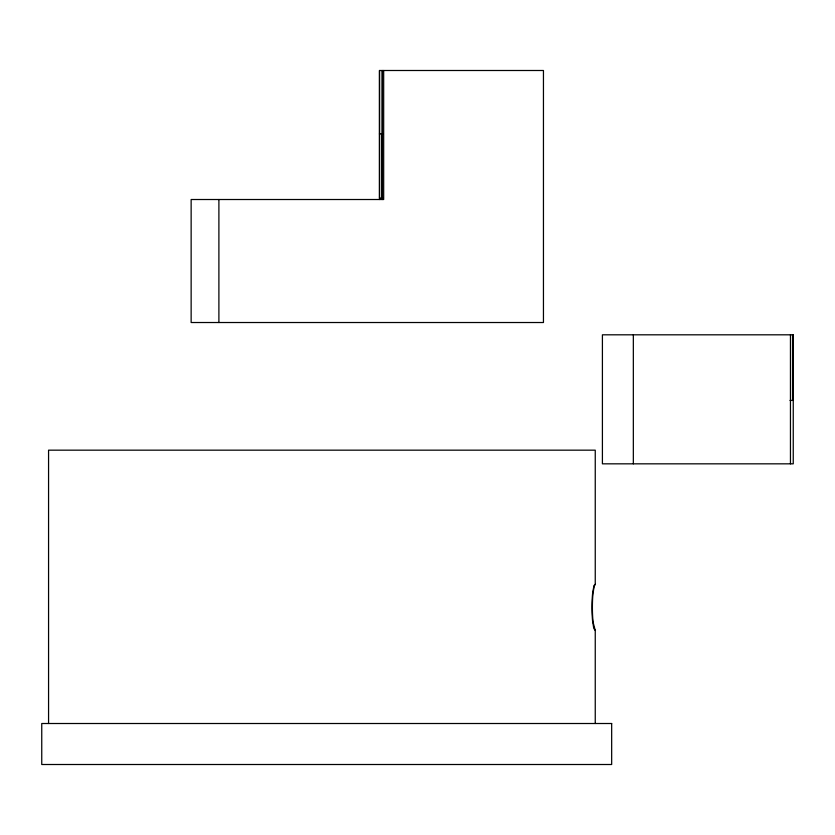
<?xml version="1.0" encoding="UTF-8"?>
<svg xmlns="http://www.w3.org/2000/svg" width="835" height="835" viewBox="0 0 835 835"><rect width="100%" height="100%" fill="white"/><g stroke="black" fill="none" stroke-linecap="round" stroke-linejoin="round"><path stroke-width="1.25" d="M379.497 198.145L379.497 70.495L543.449 70.495L543.449 322.519L191.142 322.519L191.142 199.513L383.672 199.513L383.672 70.495M382.273 133.903L382.294 70.495L382.305 199.513L382.294 133.903L382.294 198.145M48.566 723.507L48.566 450.169L595.251 450.169L595.251 584.343L594.144 586.337L592.933 594.123A23.088 3.016 -90 0 0 593.121 622.367L595.251 630.477L595.251 723.507M379.445 133.903L383.119 133.903M379.445 198.145L383.275 198.145M790.014 400.414L793.25 400.414M595.251 584.343L594.029 585.46L592.725 592.297A23.088 3.016 -90 0 0 592.537 620.562L593.748 628.337L595.251 630.477M792.551 334.814L792.551 400.414M790.453 334.814L790.453 463.832M633.337 334.814L633.337 463.832M379.497 70.495L379.497 199.513M218.895 199.513L218.895 322.519M793.25 334.814L602.411 334.814L602.411 463.832L793.25 463.832L793.25 334.814M611.669 723.507L41.75 723.507L41.75 764.505L611.669 764.505L611.669 723.507"/></g></svg>
